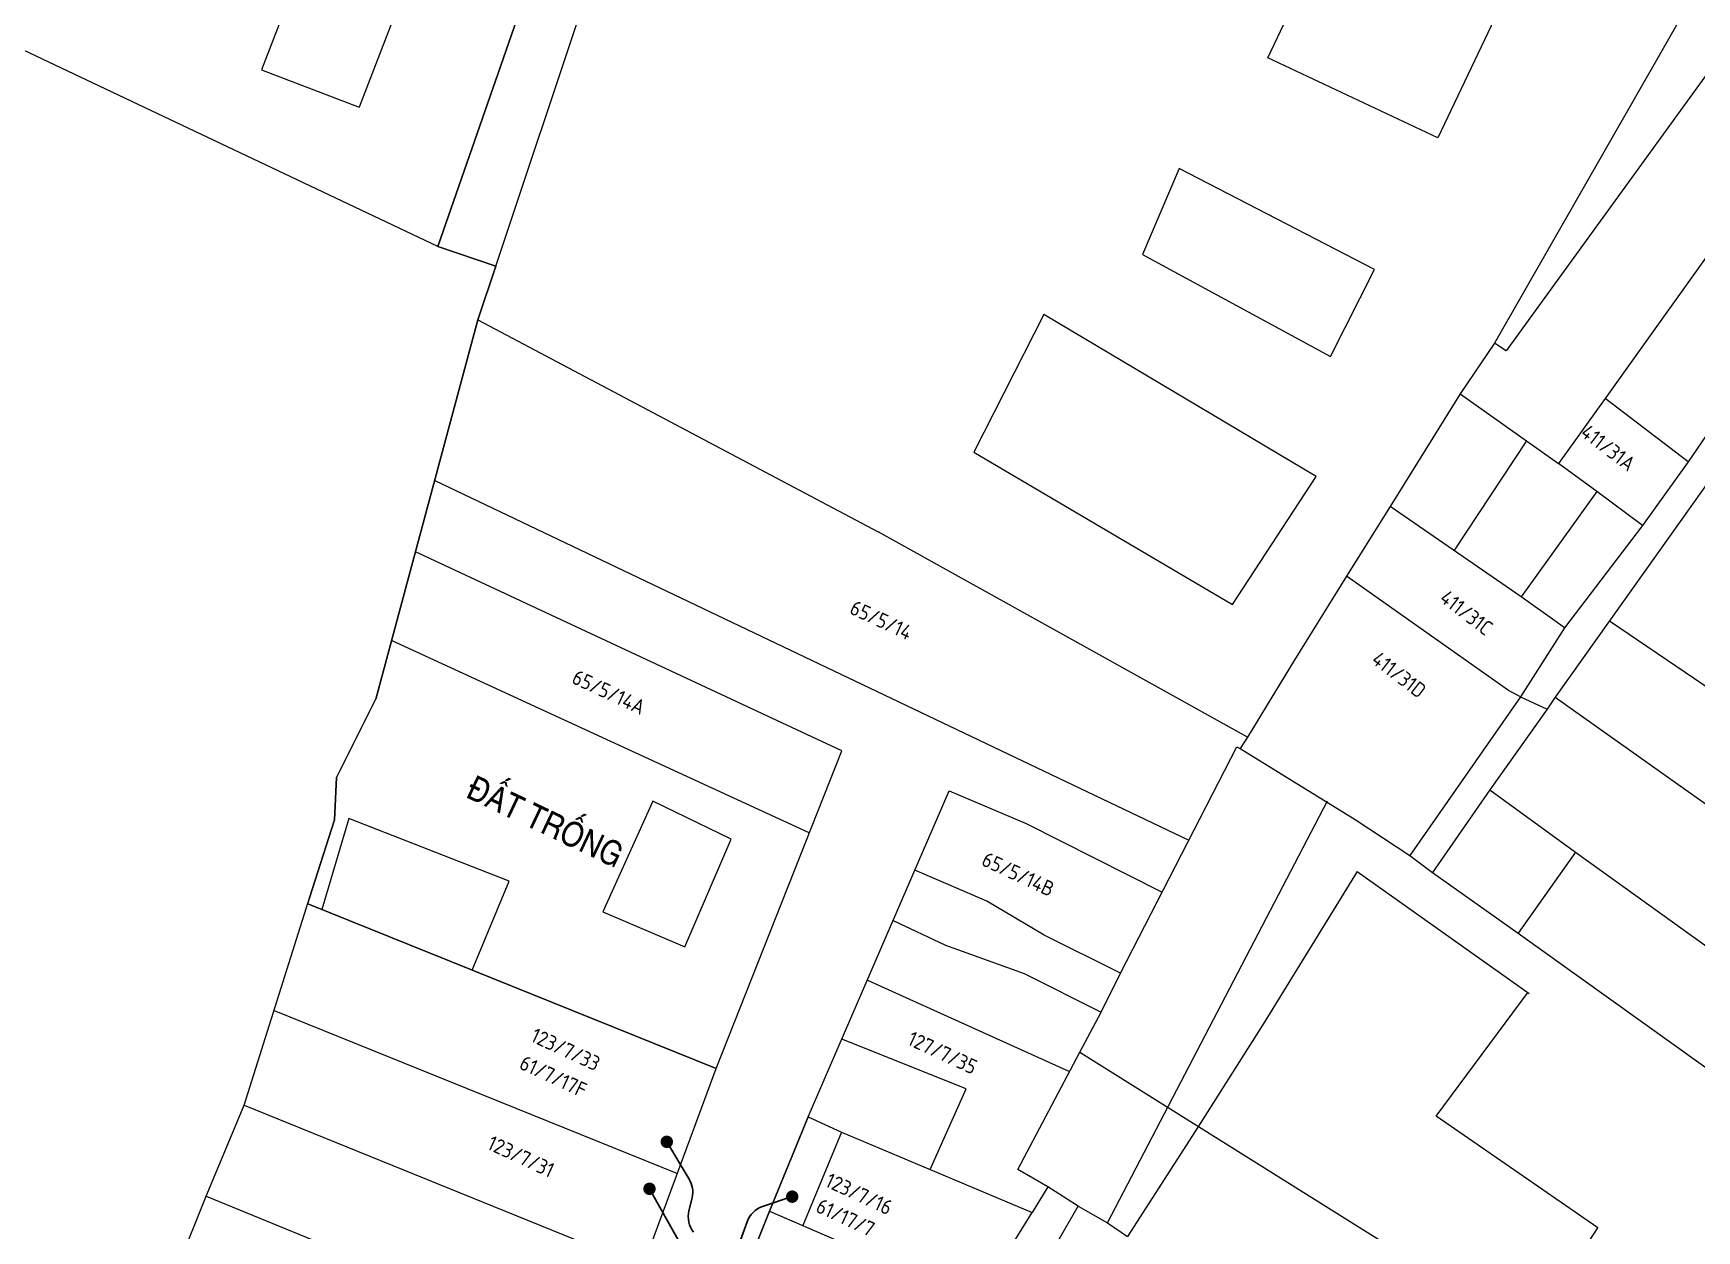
# Model space of a CAD drawing. Header units: inches. Extents: x 595615 to 1194060, y 1190840 to 2385448.
# Drawn here: x 597055.6 to 597122.4, y 1192280.7 to 1192328.9 of the extents above; entities that cross this region are included whole.
import ezdxf
from ezdxf.enums import TextEntityAlignment as Align

# ---------------------------------------------------------------- set-up
doc = ezdxf.new("R2010")
doc.units = ezdxf.units.IN
doc.header["$MEASUREMENT"] = 0
for name, color, linetype, lineweight in [('DN 25 PE', 40, 'Continuous', 30), ('Nen_HTHANH-TP', 9, 'Continuous', 0), ('Nen_SN-HTHANH-TP_new', 7, 'Continuous', 0), ('Nen_SN_HTHANH_old', 9, 'Continuous', 0), ('Text_DiaDanh', 9, 'Continuous', 0), ('TLK 15', 220, 'Continuous', 20)]:
    doc.layers.add(name, color=color, linetype=linetype, lineweight=lineweight)
doc.styles.add('Dia Danh', font='VHELVCN_0.TTF', dxfattribs={"height": 1})
doc.styles.add('Sonha_QTB', font='isocp.shx', dxfattribs={"height": 0.6, "bigfont": 'bigfont.shx'})

# ---------------------------------------------------------------- blocks, each defined once
blk = doc.blocks.new('TLK 15')
at = {"layer": 'TLK 15', "linetype": 'Continuous', "const_width": 0.25}
blk.add_lwpolyline([(-0.125, 0, 1), (0.125, 0, 1)], format="xyb", close=True, dxfattribs=at)

msp = doc.modelspace()

# ---------------------------------------------------------------- linework, layer by layer
at = {"layer": 'DN 25 PE'}
for p, q in [((597081.027, 1192284.292), (597081.928, 1192282.794)), ((597080.333, 1192282.402), (597081.555, 1192280.231)), ((597082.044, 1192282.044), (597081.917, 1192281.516)), ((597086.071, 1192282.087), (597084.881, 1192281.688)), ((597084.257, 1192281.076), (597083.836, 1192279.893))]:
    msp.add_line(p, q, dxfattribs=at)
for centre, start, end in [((597081.071, 1192282.278), 346.4675, 31.04128), ((597082.889, 1192281.282), 166.4675, 218.3279), ((597085.199, 1192280.74), 108.56075, 160.38278)]:
    msp.add_arc(centre, 1, start, end, dxfattribs=at)
at = {"layer": 'Nen_HTHANH-TP', "linetype": 'Continuous'}
for p, q in [((597084.923, 1192358.049), (597071.823, 1192320.288)), ((597071.823, 1192320.288), (597084.923, 1192358.049)), ((597074.154, 1192319.5), (597085.586, 1192353.76)), ((597074.154, 1192319.5), (597085.586, 1192353.76)), ((597072.012, 1192346.309), (597064.727, 1192327.393)), ((597071.823, 1192320.288), (597021.094, 1192344.328)), ((597075.943, 1192344.812), (597068.659, 1192325.896)), ((597105.197, 1192327.875), (597108.621, 1192335.098)), ((597124.202, 1192333.721), (597114.306, 1192316.403)), ((597115.424, 1192331.824), (597112.03, 1192324.661)), ((597112.03, 1192324.661), (597105.197, 1192327.875)), ((597064.727, 1192327.393), (597068.659, 1192325.896)), ((597122.948, 1192327.35), (597114.777, 1192316.103)), ((597126.41, 1192324.892), (597118.758, 1192314.176)), ((597131.459, 1192325.437), (597122.1, 1192311.629)), ((597101.631, 1192323.432), (597100.163, 1192319.971)), ((597109.484, 1192319.369), (597101.631, 1192323.432)), ((597071.823, 1192320.288), (597074.154, 1192319.5)), ((597074.154, 1192319.5), (597071.823, 1192320.288)), ((597074.154, 1192319.5), (597073.436, 1192317.35)), ((597073.436, 1192317.35), (597074.154, 1192319.5)), ((597100.163, 1192319.971), (597107.717, 1192315.867)), ((597107.717, 1192315.867), (597109.484, 1192319.369)), ((597096.195, 1192317.558), (597093.37, 1192312.026)), ((597107.141, 1192311.047), (597096.195, 1192317.558)), ((597073.436, 1192317.35), (597069.328, 1192302.086)), ((597069.328, 1192302.086), (597073.436, 1192317.35)), ((597073.436, 1192317.35), (597089.532, 1192308.813)), ((597114.306, 1192316.403), (597112.928, 1192314.372)), ((597114.777, 1192316.103), (597114.306, 1192316.403)), ((597112.928, 1192314.372), (597110.112, 1192309.839)), ((597112.928, 1192314.372), (597116.89, 1192311.565)), ((597118.758, 1192314.176), (597116.89, 1192311.565)), ((597122.1, 1192311.629), (597118.758, 1192314.176)), ((597112.693, 1192308.061), (597115.61, 1192312.474)), ((597093.37, 1192312.026), (597103.775, 1192305.894)), ((597118.431, 1192310.436), (597116.89, 1192311.565)), ((597123.62, 1192311.84), (597118.935, 1192305.246)), ((597122.1, 1192311.629), (597120.262, 1192309.078)), ((597103.775, 1192305.894), (597107.141, 1192311.047)), ((597118.431, 1192310.436), (597115.385, 1192306.204)), ((597120.262, 1192309.078), (597118.431, 1192310.436)), ((597110.112, 1192309.839), (597108.364, 1192307.038)), ((597115.385, 1192306.204), (597110.112, 1192309.839)), ((597104.379, 1192300.565), (597089.532, 1192308.813)), ((597120.262, 1192309.078), (597117.126, 1192304.955)), ((597108.364, 1192307.038), (597106.257, 1192303.646)), ((597114.878, 1192302.433), (597108.364, 1192307.038)), ((597116.825, 1192305.175), (597115.385, 1192306.204)), ((597117.126, 1192304.955), (597115.358, 1192302.184)), ((597118.935, 1192305.246), (597116.748, 1192302.165)), ((597117.126, 1192304.955), (597116.825, 1192305.175)), ((597118.935, 1192305.246), (597124.839, 1192301.231)), ((597106.257, 1192303.646), (597104.379, 1192300.565)), ((597115.358, 1192302.184), (597110.913, 1192295.8)), ((597115.358, 1192302.184), (597114.878, 1192302.433)), ((597115.358, 1192302.184), (597116.428, 1192301.684)), ((597116.748, 1192302.165), (597116.428, 1192301.684)), ((597116.748, 1192302.165), (597136.939, 1192287.841)), ((597067.74, 1192298.935), (597069.328, 1192302.086)), ((597067.74, 1192298.935), (597069.328, 1192302.086)), ((597116.428, 1192301.684), (597114.121, 1192298.443)), ((597099.267, 1192291.071), (597103.949, 1192300.174)), ((597103.949, 1192300.174), (597104.09, 1192300.104)), ((597104.379, 1192300.565), (597104.09, 1192300.104)), ((597104.09, 1192300.104), (597108.702, 1192297.258)), ((597067.662, 1192297.235), (597067.74, 1192298.935)), ((597067.74, 1192298.935), (597067.662, 1192297.235)), ((597114.121, 1192298.443), (597111.824, 1192295.121)), ((597114.121, 1192298.443), (597117.573, 1192295.935)), ((597080.471, 1192297.985), (597078.455, 1192293.534)), ((597083.612, 1192296.458), (597080.471, 1192297.985)), ((597098.745, 1192281.03), (597107.601, 1192297.997)), ((597066.595, 1192293.864), (597067.662, 1192297.235)), ((597066.774, 1192294.434), (597067.662, 1192297.235)), ((597067.662, 1192297.235), (597066.774, 1192294.434)), ((597068.242, 1192297.296), (597067.155, 1192293.635)), ((597074.684, 1192294.771), (597068.242, 1192297.296)), ((597095.482, 1192297.088), (597100.944, 1192294.332)), ((597108.702, 1192297.258), (597110.913, 1192295.8)), ((597081.756, 1192292.126), (597083.612, 1192296.458)), ((597110.913, 1192295.8), (597111.824, 1192295.121)), ((597117.573, 1192295.935), (597115.256, 1192292.683)), ((597117.573, 1192295.935), (597129.51, 1192287.365)), ((597073.207, 1192291.2), (597074.684, 1192294.771)), ((597108.784, 1192295.168), (597105.078, 1192289.135)), ((597108.784, 1192295.168), (597115.707, 1192290.254)), ((597111.824, 1192295.121), (597115.256, 1192292.683)), ((597064.031, 1192285.762), (597066.774, 1192294.434)), ((597083.01, 1192287.237), (597066.595, 1192293.864)), ((597066.595, 1192293.864), (597083.01, 1192287.237)), ((597078.455, 1192293.534), (597081.756, 1192292.126)), ((597096.196, 1192292.608), (597093.894, 1192293.966)), ((597090.127, 1192293.188), (597092.236, 1192292.205)), ((597092.236, 1192292.205), (597095.397, 1192291.057)), ((597099.267, 1192291.071), (597096.196, 1192292.608)), ((597115.256, 1192292.683), (597127.212, 1192284.123)), ((597095.397, 1192291.057), (597098.488, 1192289.51)), ((597098.488, 1192289.51), (597099.267, 1192291.071)), ((597111.971, 1192285.321), (597115.667, 1192290.314)), ((597065.238, 1192289.573), (597081.453, 1192283.016)), ((597097.639, 1192287.899), (597098.488, 1192289.51)), ((597105.078, 1192289.135), (597102.402, 1192284.923)), ((597093.071, 1192286.416), (597088.063, 1192288.415)), ((597095.143, 1192283.177), (597097.639, 1192287.899)), ((597097.639, 1192287.899), (597115.698, 1192276.594)), ((597080.056, 1192279.245), (597083.01, 1192287.237)), ((597080.066, 1192279.265), (597083.01, 1192287.237)), ((597091.613, 1192283.174), (597093.071, 1192286.416)), ((597062.504, 1192282.111), (597064.031, 1192285.762)), ((597064.031, 1192285.762), (597080.066, 1192279.265)), ((597085.155, 1192281.509), (597086.711, 1192285.29)), ((597086.711, 1192285.29), (597085.155, 1192281.509)), ((597086.711, 1192285.29), (597088.052, 1192284.682)), ((597102.402, 1192284.923), (597099.555, 1192280.481)), ((597118.465, 1192280.836), (597111.971, 1192285.321)), ((597088.052, 1192284.682), (597086.495, 1192280.93)), ((597088.052, 1192284.682), (597091.613, 1192283.174)), ((597091.613, 1192283.174), (597095.715, 1192281.448)), ((597096.344, 1192282.478), (597095.143, 1192283.177)), ((597060.997, 1192278.36), (597062.504, 1192282.111)), ((597062.504, 1192282.111), (597078.569, 1192275.524)), ((597096.344, 1192282.478), (597095.715, 1192281.448)), ((597097.574, 1192281.709), (597096.344, 1192282.478)), ((597083.668, 1192277.808), (597085.155, 1192281.509)), ((597085.155, 1192281.509), (597083.668, 1192277.808)), ((597085.155, 1192281.509), (597093.517, 1192277.896)), ((597093.517, 1192277.896), (597095.715, 1192281.448)), ((597093.53, 1192274.716), (597097.574, 1192281.709)), ((597097.574, 1192281.709), (597098.745, 1192281.03)), ((597098.745, 1192281.03), (597099.555, 1192280.481)), ((597115.698, 1192276.594), (597118.465, 1192280.836))]:
    msp.add_line(p, q, dxfattribs=at)
for points in [[(597071.695, 1192310.884), (597102.016, 1192296.416)], [(597083.01, 1192287.237), (597088.06, 1192300.017), (597070.924, 1192308.016)], [(597086.755, 1192296.716), (597069.963, 1192304.444)], [(597086.711, 1192285.29), (597092.382, 1192298.403), (597095.482, 1192297.088)], [(597093.894, 1192293.966), (597091.004, 1192295.216)], [(597089.093, 1192290.798), (597097.224, 1192287.113)]]:
    msp.add_lwpolyline(points, dxfattribs=at)

# ---------------------------------------------------------------- block references
at = {"layer": 'TLK 15', "rotation": 359.9999999934133}
for p in [(597081.027, 1192284.292), (597080.333, 1192282.402), (597086.071, 1192282.087)]:
    msp.add_blockref('TLK 15', p, dxfattribs=at)
at = {"layer": 'TLK 15'}
for p in [(597081.027, 1192284.292), (597080.333, 1192282.402), (597086.071, 1192282.087)]:
    msp.add_blockref('TLK 15', p, dxfattribs=at)

# ---------------------------------------------------------------- texts
at = {"layer": 'Nen_SN-HTHANH-TP_new', "style": 'Sonha_QTB'}
for s, rotation, p in [('411/31A', 322.56023, (597118.885, 1192312.199)), ('411/31C', 322.56023, (597113.181, 1192305.572)), ('65/5/14', 335.04623, (597089.649, 1192305.271)), ('411/31D', 322.56023, (597110.471, 1192303.076)), ('65/5/14A', 335.04623, (597078.696, 1192302.373)), ('65/5/14B', 335.04623, (597095.161, 1192295.054)), ('123/7/33', 335.04623, (597076.962, 1192288.008)), ('127/7/35', 335.04623, (597092.119, 1192287.874)), ('123/7/31', 335.04623, (597075.166, 1192283.702)), ('123/7/16', 335.04623, (597088.761, 1192282.197))]:
    msp.add_text(s, height=0.6, rotation=rotation, dxfattribs=at).set_placement(p, align=Align.MIDDLE)
at = {"layer": 'Nen_SN_HTHANH_old', "style": 'Sonha_QTB'}
for s, p in [('61/7/17F', (597076.465, 1192286.925)), ('61/17/7', (597088.214, 1192281.249))]:
    msp.add_text(s, height=0.6, rotation=335.04623, dxfattribs=at).set_placement(p, align=Align.MIDDLE)
at = {"layer": 'Text_DiaDanh', "linetype": 'Continuous', "style": 'Dia Danh'}
msp.add_text('ÑAÁT TROÁNG', height=1, rotation=334.64277, dxfattribs=at).set_placement((597076.245, 1192297.371), align=Align.MIDDLE)

doc.saveas('drawing.dxf')
